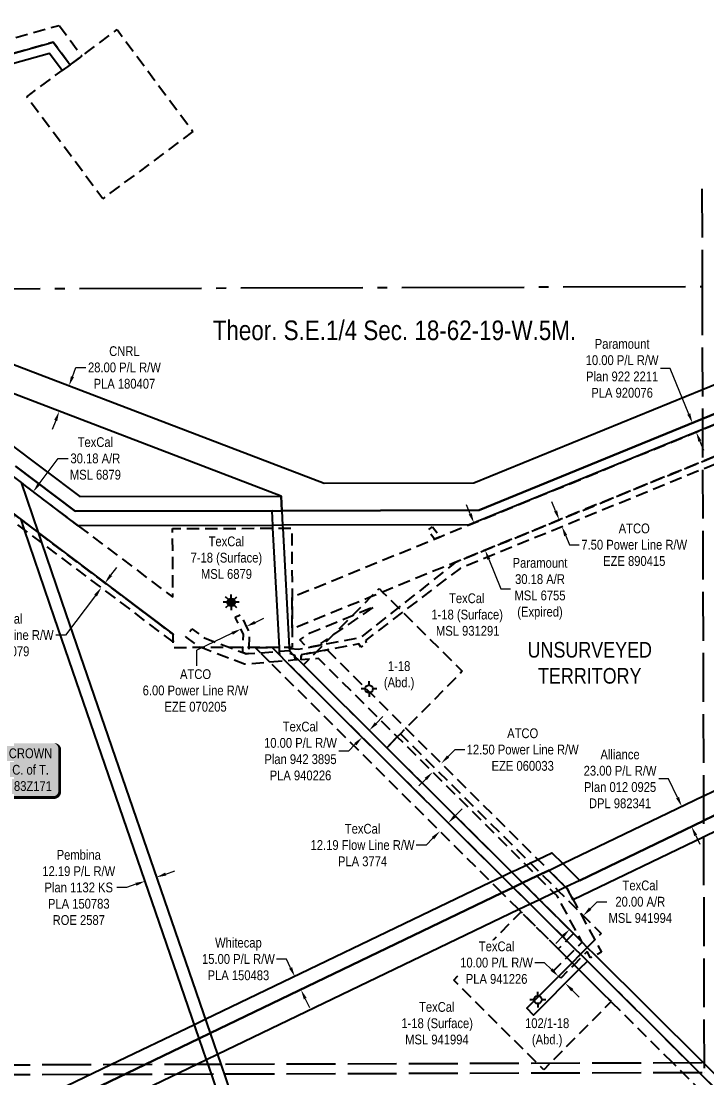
# Model space of a CAD drawing. Extents: x 507881 to 521259, y 6022177 to 6031356.
# Drawn here: x 510574 to 511276, y 6023140 to 6024221 of the extents above; entities that cross this region are included whole.
import ezdxf
from ezdxf.enums import TextEntityAlignment as Align

# ---------------------------------------------------------------- set-up
doc = ezdxf.new("R2010")
doc.units = 0
doc.header["$LTSCALE"] = 5
doc.header["$PDMODE"] = 3
doc.header["$PDSIZE"] = 30
for name, pattern in [('foc-ACCESSROAD', [3.75, 2.5, -1.25]), ('foc-FLOWLINE', [3.75, 2.5, -1.25]), ('foc-QUARTERLINE', [33, 25, -3, 2, -3]), ('foc-UNSURVEYED', [12.5, 10, -2.5])]:
    doc.linetypes.add(name, pattern=pattern)
doc.layers.get('Defpoints').update_dxf_attribs({"color": 9})
for name, color, linetype in [('AS-OWNER', 7, 'Continuous'), ('AS-POWER', 104, 'foc-POWER'), ('C-RW', 13, 'Continuous'), ('C-SYMBOL', 7, 'Continuous'), ('F-AR', 190, 'foc-ACCESSROAD'), ('F-EZE', 190, 'foc-FLOWLINE'), ('F-FLOWLINE', 190, 'foc-FLOWLINE'), ('F-RW', 190, 'Continuous'), ('F-WS', 190, 'foc-ACCESSROAD'), ('F-WS-S', 190, 'Continuous'), ('L-QSEC', 8, 'foc-QUARTERLINE'), ('L-UNS-T', 3, 'Continuous'), ('L-USEC', 7, 'foc-UNSURVEYED')]:
    doc.layers.add(name, color=color, linetype=linetype)
for name, color, linetype, lineweight in [('C-RW-T', 13, 'Continuous', 9), ('F-AR-T', 190, 'Continuous', 9), ('F-EZE-T', 190, 'Continuous', 9), ('F-FLOWLINE-T', 190, 'Continuous', 9), ('F-RW-T', 190, 'Continuous', 9), ('F-WS-T', 190, 'Continuous', 9)]:
    doc.layers.add(name, color=color, linetype=linetype, lineweight=lineweight)
doc.styles.add('175L', font='ARIALN.TTF', dxfattribs={"height": 20})
doc.styles.add('80', font='ARIALN.TTF', dxfattribs={"height": 10})
doc.styles.add('80CG', font='ARIALN.TTF', dxfattribs={"height": 10})
doc.styles.add('80L', font='ARIALN.TTF', dxfattribs={"height": 10})
doc.styles.add('foc-LtypeFont', font='ARIALN.TTF', dxfattribs={"height": 7.35})
doc.linetypes.add('foc-POWER', pattern='A,6,-1,["P",foc-LtypeFont,S=0.2,R=0,X=-0.625,Y=-0.75],-1.24,4', length=12.24)
doc.linetypes.add('foc-POWER-NOLINE', pattern='A,0,-4,["P",foc-LtypeFont,S=0.2,R=0,X=-0.625,Y=-0.75],-8.24', length=12.24)
doc.dimstyles.new('Compass 5 000', dxfattribs={"dimscale": 5, "dimtxt": 9, "dimasz": 2, "dimexe": 0.2, "dimexo": 0.0625, "dimgap": 0.5, "dimtad": 0, "dimtih": 1, "dimtoh": 1, "dimzin": 0, "dimdsep": 46, "dimtxsty": '80CG', "dimcen": 0.1, "dimse1": 1, "dimse2": 1, "dimclrd": 256, "dimclrt": 256, "dimaunit": 1, "dimadec": 4, "dimazin": 0, "dimtfac": 0.06, "dimtofl": 0, "dimtmove": 0, "dimatfit": 1, "dimfxl": 0.2, "dimtolj": 1, "dimtzin": 0, "dimlwd": -1, "dimarcsym": 0})

# ---------------------------------------------------------------- blocks, each defined once
blk = doc.blocks.new('*D572')
at = {"layer": 'C-RW-T', "transparency": 16777216}
for p, q in [((510845.6, 6023261.5), (510835.6, 6023261.5)), ((510849.9, 6023252.5), (510845.6, 6023261.5)), ((510864.9, 6023220.9), (510869.2, 6023211.9))]:
    blk.add_line(p, q, dxfattribs=at)
for points in [[(510851.4, 6023253.2), (510848.4, 6023251.8), (510854.2, 6023243.5)], [(510866.4, 6023221.6), (510863.4, 6023220.2), (510860.6, 6023230)]]:
    blk.add_solid(points, dxfattribs=at)
at = {"layer": 'Defpoints', "color": 0, "transparency": 16777216}
for p in [(510854.2, 6023243.5), (510742.1, 6023190), (510748.6, 6023176.5)]:
    blk.add_point(p, dxfattribs=at)
at = {"layer": 'C-RW-T', "transparency": 16777216, "insert": (510796.5, 6023261.5), "char_height": 10, "attachment_point": 5, "style": '80CG'}
blk.add_mtext('\\A1;Whitecap\\P15.00 P/L R/W\\PPLA 150483', dxfattribs=at)
blk = doc.blocks.new('*D607')
at = {"layer": 'Defpoints', "color": 0, "transparency": 16777216}
for p in [(511239.9, 6023172.6), (511231.2, 6023164), (511284.9, 6023110.2)]:
    blk.add_point(p, dxfattribs=at)
at = {"layer": 'F-RW-T', "transparency": 16777216}
for p, q in [((511300.6, 6023125.9), (511307.7, 6023133)), ((511277.8, 6023103.2), (511267.8, 6023093.2)), ((511267.8, 6023093.2), (511257.8, 6023093.2))]:
    blk.add_line(p, q, dxfattribs=at)
for points in [[(511299.5, 6023127.1), (511301.8, 6023124.7), (511293.6, 6023118.9)], [(511276.7, 6023104.3), (511279, 6023102), (511284.9, 6023110.2)]]:
    blk.add_solid(points, dxfattribs=at)
at = {"layer": 'F-RW-T', "transparency": 16777216, "insert": (511218.7, 6023093.2), "char_height": 10, "attachment_point": 5, "style": '80CG'}
blk.add_mtext('\\A1;TexCal\\P12.19 P/L R/W\\PPLA 3774', dxfattribs=at)
blk = doc.blocks.new('*D1419')
at = {"layer": 'Defpoints', "color": 0, "transparency": 16777216}
for p in [(510623.2, 6023848.1), (510623.3, 6023848.1), (510613.3, 6023821.9)]:
    blk.add_point(p, dxfattribs=at)
at = {"layer": 'F-RW-T', "transparency": 16777216}
for p, q in [((510626.8, 6023857.4), (510630.3, 6023866.8)), ((510630.3, 6023866.8), (510640.3, 6023866.8)), ((510609.6, 6023812.6), (510606.1, 6023803.3))]:
    blk.add_line(p, q, dxfattribs=at)
for points in [[(510625.2, 6023858), (510628.3, 6023856.8), (510623.2, 6023848.1)], [(510608.1, 6023813.2), (510611.2, 6023812), (510613.2, 6023822)]]:
    blk.add_solid(points, dxfattribs=at)
at = {"layer": 'F-RW-T', "transparency": 16777216, "insert": (510679.9, 6023866.8), "char_height": 10, "attachment_point": 5, "style": '80CG'}
blk.add_mtext('\\A1;CNRL\\P28.00 P/L R/W\\PPLA 180407', dxfattribs=at)
blk = doc.blocks.new('*D1420')
at = {"layer": 'Defpoints', "color": 0, "transparency": 16777216}
for p in [(511158.5, 6023724.6), (511161.3, 6023717.7), (511127.5, 6023703.9)]:
    blk.add_point(p, dxfattribs=at)
at = {"layer": 'F-EZE-T', "transparency": 16777216}
for p, q in [((511120.9, 6023720.1), (511117.1, 6023729.4)), ((511131.3, 6023694.6), (511135.1, 6023685.4)), ((511135.1, 6023685.4), (511145.1, 6023685.4))]:
    blk.add_line(p, q, dxfattribs=at)
for points in [[(511122.5, 6023720.7), (511119.4, 6023719.5), (511124.7, 6023710.8)], [(511132.9, 6023695.3), (511129.8, 6023694), (511127.5, 6023703.9)]]:
    blk.add_solid(points, dxfattribs=at)
at = {"layer": 'F-EZE-T', "transparency": 16777216, "insert": (511201.4, 6023685.4), "char_height": 10, "attachment_point": 5, "style": '80CG'}
blk.add_mtext('\\A1;ATCO\\P7.50 Power Line R/W\\PEZE 890415', dxfattribs=at)
blk = doc.blocks.new('*D1421')
at = {"layer": 'Defpoints', "color": 0, "transparency": 16777216}
for p in [(511261, 6023809.9), (511229, 6023796.9), (511232.8, 6023787.6)]:
    blk.add_point(p, dxfattribs=at)
at = {"layer": 'F-RW-T', "transparency": 16777216}
for p, q in [((511238.1, 6023865.9), (511228.1, 6023865.9)), ((511257.2, 6023819.2), (511238.1, 6023865.9)), ((511268.5, 6023791.4), (511272.3, 6023782.2))]:
    blk.add_line(p, q, dxfattribs=at)
for points in [[(511258.7, 6023819.8), (511255.7, 6023818.5), (511261, 6023809.9)], [(511270.1, 6023792), (511267, 6023790.8), (511264.8, 6023800.7)]]:
    blk.add_solid(points, dxfattribs=at)
at = {"layer": 'F-RW-T', "transparency": 16777216, "insert": (511189, 6023865.9), "char_height": 10, "attachment_point": 5, "style": '80CG'}
blk.add_mtext('\\A1;Paramount\\P10.00 P/L R/W\\PPlan 922 2211\\PPLA 920076', dxfattribs=at)
blk = doc.blocks.new('*D1422')
at = {"layer": 'Defpoints', "color": 0, "transparency": 16777216}
for p in [(511065.4, 6023719.2), (511076.8, 6023691.3), (511048.9, 6023679.8)]:
    blk.add_point(p, dxfattribs=at)
at = {"layer": 'F-AR-T', "transparency": 16777216}
for p, q in [((511033.7, 6023717), (511029.9, 6023726.3)), ((511052.6, 6023670.6), (511065, 6023640.4)), ((511065, 6023640.4), (511075, 6023640.4))]:
    blk.add_line(p, q, dxfattribs=at)
for points in [[(511035.2, 6023717.7), (511032.1, 6023716.4), (511037.4, 6023707.8)], [(511054.2, 6023671.2), (511051.1, 6023670), (511048.9, 6023679.8)]]:
    blk.add_solid(points, dxfattribs=at)
at = {"layer": 'F-AR-T', "transparency": 16777216, "insert": (511105, 6023640.4), "char_height": 10, "attachment_point": 5, "style": '80CG'}
blk.add_mtext('\\A1;Paramount\\P30.18 A/R\\PMSL 6755\\P(Expired)', dxfattribs=at)
blk = doc.blocks.new('*D1423')
at = {"layer": 'Defpoints', "color": 0, "transparency": 16777216}
for p in [(511008.8, 6023445.6), (510994.7, 6023431.4), (511149.3, 6023305.9)]:
    blk.add_point(p, dxfattribs=at)
at = {"layer": 'F-AR-T', "transparency": 16777216}
for p, q in [((511156.3, 6023313), (511163.4, 6023320.1)), ((511163.4, 6023320.1), (511173.4, 6023320.1)), ((511128.1, 6023284.6), (511121.1, 6023277.5))]:
    blk.add_line(p, q, dxfattribs=at)
for points in [[(511155.1, 6023314.2), (511157.5, 6023311.8), (511149.3, 6023305.9)], [(511126.9, 6023285.8), (511129.3, 6023283.4), (511135.2, 6023291.7)]]:
    blk.add_solid(points, dxfattribs=at)
at = {"layer": 'F-AR-T', "transparency": 16777216, "insert": (511207.6, 6023320.1), "char_height": 10, "attachment_point": 5, "style": '80CG'}
blk.add_mtext('\\A1;TexCal\\P20.00 A/R\\PMSL 941994', dxfattribs=at)
blk = doc.blocks.new('*D1424')
at = {"layer": 'Defpoints', "color": 0, "transparency": 16777216}
for p in [(510926.5, 6023499.3), (510919.4, 6023492.2), (510923.2, 6023488.4)]:
    blk.add_point(p, dxfattribs=at)
at = {"layer": 'F-RW-T', "transparency": 16777216}
for p, q in [((510937.3, 6023502.6), (510944.4, 6023509.7)), ((510909.1, 6023474.3), (510899.1, 6023474.3)), ((510916.1, 6023481.4), (510909.1, 6023474.3))]:
    blk.add_line(p, q, dxfattribs=at)
for points in [[(510936.1, 6023503.8), (510938.5, 6023501.5), (510930.3, 6023495.5)], [(510915, 6023482.5), (510917.3, 6023480.2), (510923.2, 6023488.4)]]:
    blk.add_solid(points, dxfattribs=at)
at = {"layer": 'F-RW-T', "transparency": 16777216, "insert": (510860, 6023474.3), "char_height": 10, "attachment_point": 5, "style": '80CG'}
blk.add_mtext('\\A1;TexCal\\P10.00 P/L R/W\\PPlan 942 3895\\PPLA 940226', dxfattribs=at)
blk = doc.blocks.new('*D1425')
at = {"layer": 'Defpoints', "color": 0, "transparency": 16777216}
for p in [(511013.5, 6023398.6), (511002.6, 6023392.3), (511004.9, 6023389.9)]:
    blk.add_point(p, dxfattribs=at)
at = {"layer": 'F-FLOWLINE-T', "transparency": 16777216}
for p, q in [((511018.2, 6023408), (511025.3, 6023415.1)), ((510988.5, 6023378.1), (510978.5, 6023378.1)), ((510995.5, 6023385.2), (510988.5, 6023378.1))]:
    blk.add_line(p, q, dxfattribs=at)
for points in [[(511017, 6023409.2), (511019.4, 6023406.8), (511011.2, 6023400.9)], [(510994.3, 6023386.4), (510996.7, 6023384), (511002.6, 6023392.3)]]:
    blk.add_solid(points, dxfattribs=at)
at = {"layer": 'F-FLOWLINE-T', "transparency": 16777216, "insert": (510923.5, 6023378.1), "char_height": 10, "attachment_point": 5, "style": '80CG'}
blk.add_mtext('\\A1;TexCal\\P12.19 Flow Line R/W\\PPLA 3774', dxfattribs=at)
blk = doc.blocks.new('*D1426')
at = {"layer": 'Defpoints', "color": 0, "transparency": 16777216}
for p in [(510701.2, 6023341.2), (510702, 6023338.6), (510713.6, 6023342.6)]:
    blk.add_point(p, dxfattribs=at)
at = {"layer": 'F-RW-T', "transparency": 16777216}
for p, q in [((510722.1, 6023348.4), (510731.6, 6023351.7)), ((510682.2, 6023334.7), (510672.2, 6023334.7)), ((510691.7, 6023338), (510682.2, 6023334.7))]:
    blk.add_line(p, q, dxfattribs=at)
for points in [[(510721.6, 6023350), (510722.7, 6023346.9), (510712.7, 6023345.2)], [(510691.2, 6023339.5), (510692.2, 6023336.4), (510701.2, 6023341.2)]]:
    blk.add_solid(points, dxfattribs=at)
at = {"layer": 'F-RW-T', "transparency": 16777216, "insert": (510633.2, 6023334.7), "char_height": 10, "attachment_point": 5, "style": '80CG'}
blk.add_mtext('\\A1;Pembina\\P12.19 P/L R/W\\PPlan 1132 KS\\PPLA 150783\\PROE 2587', dxfattribs=at)
blk = doc.blocks.new('*D1427')
at = {"layer": 'Defpoints', "color": 0, "transparency": 16777216}
for p in [(511123.9, 6023243.7), (511113.1, 6023232.9), (511120.2, 6023225.9)]:
    blk.add_point(p, dxfattribs=at)
at = {"layer": 'F-RW-T', "transparency": 16777216}
for p, q in [((511109.7, 6023257.8), (511099.7, 6023257.8)), ((511116.8, 6023250.8), (511109.7, 6023257.8)), ((511138, 6023229.6), (511145.1, 6023222.6))]:
    blk.add_line(p, q, dxfattribs=at)
for points in [[(511117.9, 6023252), (511115.6, 6023249.6), (511123.9, 6023243.7)], [(511139.2, 6023230.8), (511136.9, 6023228.4), (511130.9, 6023236.7)]]:
    blk.add_solid(points, dxfattribs=at)
at = {"layer": 'F-RW-T', "transparency": 16777216, "insert": (511060.6, 6023257.8), "char_height": 10, "attachment_point": 5, "style": '80CG', "bg_fill": 3, "box_fill_scale": 1.1, "bg_fill_color": 256, "bg_fill_true_color": 13158600, "bg_fill_transparency": 0}
blk.add_mtext('\\A1;TexCal\\P10.00 P/L R/W\\PPLA 941226', dxfattribs=at)
blk = doc.blocks.new('*D1428')
at = {"layer": 'Defpoints', "color": 0, "transparency": 16777216}
for p in [(511248.1, 6023416.8), (511250, 6023417.7), (511258.1, 6023396.1)]:
    blk.add_point(p, dxfattribs=at)
at = {"layer": 'F-RW-T', "transparency": 16777216}
for p, q in [((511236.5, 6023445.8), (511226.5, 6023445.8)), ((511245.7, 6023426.7), (511236.5, 6023445.8)), ((511264.3, 6023388), (511268.6, 6023379))]:
    blk.add_line(p, q, dxfattribs=at)
for points in [[(511247.2, 6023427.4), (511244.2, 6023426), (511250, 6023417.7)], [(511265.8, 6023388.7), (511262.8, 6023387.3), (511260, 6023397)]]:
    blk.add_solid(points, dxfattribs=at)
at = {"layer": 'F-RW-T', "transparency": 16777216, "insert": (511186.9, 6023445.8), "char_height": 10, "attachment_point": 5, "style": '80CG'}
blk.add_mtext('\\A1;Alliance\\P23.00 P/L R/W\\PPlan 012 0925\\PDPL 982341', dxfattribs=at)
blk = doc.blocks.new('*D1429')
at = {"layer": 'Defpoints', "color": 0, "transparency": 16777216}
for p in [(510575.3, 6023702.6), (510579, 6023707.5), (510656.3, 6023641.5)]:
    blk.add_point(p, dxfattribs=at)
at = {"layer": 'F-FLOWLINE-T', "transparency": 16777216}
for p, q in [((510666, 6023654.3), (510672.1, 6023662.3)), ((510650.3, 6023633.5), (510619.7, 6023593)), ((510619.7, 6023593), (510609.7, 6023593))]:
    blk.add_line(p, q, dxfattribs=at)
for points in [[(510664.7, 6023655.3), (510667.4, 6023653.3), (510660, 6023646.3)], [(510649, 6023634.5), (510651.7, 6023632.5), (510656.3, 6023641.5)]]:
    blk.add_solid(points, dxfattribs=at)
at = {"layer": 'F-FLOWLINE-T', "transparency": 16777216, "insert": (510557.5, 6023593), "char_height": 10, "attachment_point": 5, "style": '80CG'}
blk.add_mtext('\\A1;TexCal\\P6.10 Flow Line R/W\\PPLA 4079', dxfattribs=at)
blk = doc.blocks.new('*D1430')
at = {"layer": 'Defpoints', "color": 0, "transparency": 16777216}
for p in [(510582.4, 6023742.7), (510586.5, 6023739.6), (510564.2, 6023718.7)]:
    blk.add_point(p, dxfattribs=at)
at = {"layer": 'F-AR-T', "transparency": 16777216}
for p, q in [((510592.6, 6023747.6), (510612.3, 6023773.7)), ((510612.3, 6023773.7), (510622.3, 6023773.7)), ((510562.3, 6023707.5), (510556.3, 6023699.5))]:
    blk.add_line(p, q, dxfattribs=at)
for points in [[(510591.2, 6023748.6), (510593.9, 6023746.6), (510586.5, 6023739.6)], [(510561, 6023708.5), (510563.7, 6023706.5), (510568.4, 6023715.5)]]:
    blk.add_solid(points, dxfattribs=at)
at = {"layer": 'F-AR-T', "transparency": 16777216, "insert": (510650.2, 6023773.7), "char_height": 10, "attachment_point": 5, "style": '80CG'}
blk.add_mtext('\\A1;TexCal\\P30.18 A/R\\PMSL 6879', dxfattribs=at)
blk = doc.blocks.new('GAS')
h = blk.add_hatch(color=255)
h.dxf.hatch_style = 1
edge = h.paths.add_edge_path()
edge.add_arc((0, 0), 0.9, 0, 360)
for p, q in [((-0.81, 0), (-1.62, 0)), ((-0.57, 0.57), (-1.14, 1.14)), ((0, 0.81), (0, 1.62)), ((0.57, 0.57), (1.14, 1.14)), ((1.62, 0), (0.81, 0)), ((-0.57, -0.57), (-1.14, -1.14)), ((0, -0.81), (0, -1.62)), ((1.14, -1.14), (0.57, -0.57))]:
    blk.add_line(p, q)
blk.add_circle((0, 0), 0.8)
blk = doc.blocks.new('Gabd')
for p, q in [((-0.81, 0), (-1.62, 0)), ((0, 0.81), (0, 1.62)), ((1.62, 0), (0.81, 0)), ((0, -0.81), (0, -1.62))]:
    blk.add_line(p, q)
blk.add_circle((0, 0), 0.8)
blk = doc.blocks.new('*D1431')
at = {"layer": 'Defpoints', "color": 0, "transparency": 16777216}
for p in [(511004, 6023461.7), (511005.6, 6023460.1), (510996.7, 6023451.3)]:
    blk.add_point(p, dxfattribs=at)
at = {"layer": 'F-EZE-T', "transparency": 16777216}
for p, q in [((511011.1, 6023468.8), (511018.1, 6023475.8)), ((511018.1, 6023475.8), (511028.1, 6023475.8)), ((510988.1, 6023445.7), (510981.1, 6023438.6))]:
    blk.add_line(p, q, dxfattribs=at)
for points in [[(511009.9, 6023469.9), (511012.2, 6023467.6), (511004, 6023461.7)], [(510987, 6023446.9), (510989.3, 6023444.5), (510995.2, 6023452.8)]]:
    blk.add_solid(points, dxfattribs=at)
at = {"layer": 'F-EZE-T', "transparency": 16777216, "insert": (511087.3, 6023475.8), "char_height": 10, "attachment_point": 5, "style": '80CG'}
blk.add_mtext('\\A1;ATCO\\P12.50 Power Line R/W\\PEZE 060033', dxfattribs=at)
blk = doc.blocks.new('*U1400')
h = blk.add_hatch(color=255)
edge = h.paths.add_edge_path()
edge.add_line((-24, -28.5), (24, -28.5))
edge.add_arc((24, -22.5), 6, 270, 360)
edge.add_line((30, -22.5), (30, 21))
edge.add_arc((24, 21), 6, 0, 90)
edge.add_line((24, 27), (-24, 27))
edge.add_arc((-24, 21), 6, 90, 180)
edge.add_line((-30, 21), (-30, -22.5))
edge.add_arc((-24, -22.5), 6, 180, 270)
at = {"color": 14, "flags": 128}
blk.add_lwpolyline([(-24, -28.5, 3, 3, 0), (24, -28.5, 3, 3, 0.414214), (30, -22.5, 3, 3, 0), (30, 21, 3, 0, 0.414214), (24, 27, 0, 0, 0), (-24, 27, 0, 0, 0.414214), (-30, 21, 0, 0, 0), (-30, -22.5, 0, 3, 0.414214)], format="xyseb", close=True, dxfattribs=at)
at = {"color": 14, "style": '80'}
blk.add_attdef('ENTER_TEXT_001', (-26.8, -4.9), '', height=10, dxfattribs=at)

msp = doc.modelspace()

# ---------------------------------------------------------------- linework, layer by layer
at = {"layer": 'AS-POWER', "linetype": 'foc-POWER-NOLINE', "flags": 128}
msp.add_lwpolyline([(508327.399, 6024141.431), (508384.161, 6024141.764), (508648.994, 6024142.494), (508844.709, 6024143.002), (509028.145, 6024144.835), (509256.304, 6024147.109), (509907.517, 6024219.816), (509919.997, 6024221.206), (509961.766, 6024210.917), (509991.73, 6024188.567), (510002.716, 6024180.37), (510052.236, 6024143.43), (510056.216, 6024140.407), (510068.153, 6024131.338), (510080.283, 6024122.125), (510084.071, 6024119.247), (510125.674, 6024087.695), (510191.804, 6024037.541), (510203.435, 6024028.762), (510210.2, 6024023.654), (510210.613, 6024023.343), (510211.411, 6024022.74), (510214.932, 6024020.083), (510215.502, 6024019.651), (510296.096, 6023958.814), (510298.091, 6023957.307), (510312.188, 6023946.666), (510314.054, 6023945.258), (510415.8, 6023868.457), (510450.414, 6023822.362), (510455.051, 6023816.189), (510457.074, 6023813.494), (510459.126, 6023810.762), (510464.115, 6023804.118), (510465.786, 6023801.893), (510469.381, 6023797.106), (510481.306, 6023781.226), (510486.885, 6023777.014), (510574.205, 6023711.101), (510591.554, 6023698.005), (510729.603, 6023593.801)], dxfattribs=at)
at = {"layer": 'C-RW'}
for points in [[(510603.038, 6023123.294), (510666.156, 6023153.649), (510751.552, 6023194.673), (510762.588, 6023199.999), (511054.603, 6023340.483), (511066.256, 6023346.088), (511071.138, 6023348.436), (511075.917, 6023350.642), (511080.865, 6023352.926), (511090.789, 6023357.704), (511095.098, 6023359.778), (511102.733, 6023363.453), (511117.069, 6023370.355), (511128.35, 6023359.133), (511145.594, 6023341.981), (511272.247, 6023402.938), (511272.737, 6023403.18), (511302.37, 6023417.437)], [(511302.411, 6023400.831), (511272.288, 6023386.328), (511138.916, 6023322.114), (511132.654, 6023333.687), (511131.254, 6023335.08), (511114.014, 6023352.232), (511106.397, 6023348.565), (511102.07, 6023346.482), (511087.263, 6023339.355), (511077.535, 6023334.864), (511065.883, 6023329.257), (510767.505, 6023185.694), (510756.468, 6023180.37), (510701.206, 6023153.759), (510638.121, 6023123.404)]]:
    msp.add_lwpolyline(points, dxfattribs=at)
at = {"layer": 'F-AR', "flags": 128}
msp.add_lwpolyline([(510613.065, 6024216.833), (510636.289, 6024185.618), (510633.797, 6024183.765), (510624.251, 6024176.662), (510607.176, 6024199.614), (510468.549, 6024160.935), (510436.504, 6024151.994), (510424.746, 6024148.714), (510259.276, 6024102.498), (510252.192, 6024093.087), (510231.479, 6024065.74), (510227.901, 6024061.012), (510221.68, 6024052.811), (510209.893, 6024061.798), (510217.636, 6024072.351), (510250.247, 6024115.553), (510419.885, 6024162.933), (510420.71, 6024163.164), (510431.646, 6024166.215), (510432.471, 6024166.446), (510468.514, 6024176.502), (510613.065, 6024216.833)], close=True, dxfattribs=at)
at = {"layer": 'F-EZE', "flags": 128}
msp.add_lwpolyline([(511371.207, 6023803.45), (511301.49, 6023774.963), (511271.361, 6023762.653), (511023.256, 6023661.284), (510964.583, 6023616.595), (510926.466, 6023587.564), (510927.836, 6023583.273), (510921.617, 6023580.739), (510919.846, 6023583.906), (510887.277, 6023577.794), (510876.267, 6023575.728), (510860.74, 6023572.814), (510860.604, 6023567.829), (510857.827, 6023567.723), (510854.395, 6023567.568), (510854.39, 6023571.021), (510854.388, 6023572.064), (510852.666, 6023572.737), (510848.995, 6023574.171), (510848.99, 6023576.394), (510848.96, 6023577.282), (510848.983, 6023579.504), (510857.79, 6023578.476), (510867.078, 6023580.244), (510881.965, 6023583.078), (510883.899, 6023583.446), (510922.185, 6023590.732), (510960.254, 6023620.901), (511019.504, 6023667.855), (511271.341, 6023770.753), (511301.47, 6023783.064), (511371.187, 6023811.549)], dxfattribs=at)
for points in [[(511002.879, 6023693.666), (510997.094, 6023691.303), (510990.179, 6023700.028), (510994.882, 6023703.756), (511002.879, 6023693.666)], [(510881.965, 6023583.077), (510867.078, 6023580.244), (510859.268, 6023588.012), (510869.867, 6023595.276), (510913.147, 6023613.014), (510935.879, 6023622.331), (510893.915, 6023593.57), (510880.595, 6023584.442), (510881.965, 6023583.077)], [(510806.918, 6023574.012), (510804.335, 6023573.81), (510800.96, 6023575.105), (510801.182, 6023580.252), (510801.755, 6023593.559), (510793.285, 6023611.25), (510798.694, 6023613.84), (510805.058, 6023600.546), (510807.814, 6023594.791), (510807.188, 6023580.267), (510806.918, 6023574.012)], [(510800.96, 6023575.105), (510804.335, 6023573.81), (510806.918, 6023574.012), (510818.981, 6023574.954), (510835.009, 6023576.204), (510838.698, 6023576.491), (510848.921, 6023577.282), (510848.99, 6023576.394), (510848.995, 6023574.171), (510852.666, 6023572.737), (510854.388, 6023572.064), (510854.391, 6023571.021), (510854.397, 6023567.515), (510844.824, 6023566.437), (510828.796, 6023565.187), (510802.789, 6023563.157), (510758.457, 6023580.149), (510756.625, 6023580.85), (510742.599, 6023591.072), (510748.783, 6023599.557), (510761.683, 6023590.155), (510787.61, 6023580.219), (510800.96, 6023575.105)], [(510887.277, 6023577.794), (510967.849, 6023497.639), (511114.014, 6023352.232), (511131.254, 6023335.081), (511132.654, 6023333.687), (511145.871, 6023309.26), (511161.081, 6023281.149), (511167.816, 6023268.701), (511161.582, 6023265.329), (511156.821, 6023262.753), (511153.319, 6023269.227), (511148.433, 6023264.314), (511139.835, 6023255.667), (511126.278, 6023242.034), (511124.215, 6023244.084), (511118.832, 6023249.437), (511132.4, 6023263.081), (511140.99, 6023271.72), (511148.065, 6023278.834), (511122.536, 6023326.122), (511119.31, 6023329.331), (511102.07, 6023346.482), (510959.054, 6023488.748), (510878.329, 6023569.051), (510868.937, 6023568.318), (510860.604, 6023567.806), (510860.739, 6023572.814), (510876.267, 6023575.728), (510887.277, 6023577.794)]]:
    msp.add_lwpolyline(points, close=True, dxfattribs=at)
at = {"layer": 'F-EZE-T'}
for p, q in [((510813.523, 6023606.009), (510822.538, 6023610.325)), ((510790.086, 6023594.788), (510753.824, 6023577.426)), ((510753.824, 6023561.534), (510753.824, 6023577.426))]:
    msp.add_line(p, q, dxfattribs=at)
for points in [[(510812.804, 6023607.512), (510814.242, 6023604.507), (510804.508, 6023601.693)], [(510789.366, 6023596.29), (510790.805, 6023593.285), (510799.1, 6023599.104)]]:
    msp.add_solid(points, dxfattribs=at)
at = {"layer": 'F-FLOWLINE', "flags": 128}
msp.add_lwpolyline([(510469.381, 6023797.106), (510481.306, 6023781.226), (510486.885, 6023777.014), (510574.205, 6023711.101), (510591.554, 6023698.005), (510729.603, 6023593.801), (510729.631, 6023586.14), (510595.07, 6023687.712), (510577.72, 6023700.809), (510490.109, 6023766.94), (510484.036, 6023771.525), (510476.945, 6023776.877), (510469.404, 6023786.919), (510462.67, 6023795.888), (510446.147, 6023764.048), (510445.81, 6023763.399), (510435.004, 6023742.574), (510434.671, 6023741.932), (510362.636, 6023603.113), (510351.637, 6023582.007), (510336.794, 6023553.525), (510285.744, 6023455.567), (510282.579, 6023449.082), (510273.7, 6023430.895), (510269.042, 6023421.354), (510178.493, 6023247.6), (510176.209, 6023243.219), (510166.98, 6023225.505), (510162.183, 6023216.3), (510148.087, 6023189.252), (510128.646, 6023151.945), (510112.904, 6023121.736), (510044.987, 6022991.418), (510034.636, 6022971.555), (510031.579, 6022965.685), (510026.164, 6022955.298), (510015.994, 6022935.785), (509987.534, 6022881.179), (509980.648, 6022881.156), (509988.132, 6022895.518), (510010.588, 6022938.603), (510019.366, 6022955.446), (510023.929, 6022964.2), (510024.78, 6022965.833), (510027.811, 6022971.649), (510029.274, 6022974.544), (510038.162, 6022991.511), (510039.581, 6022994.235), (510106.017, 6023121.714), (510121.761, 6023151.923), (510142.598, 6023191.911), (510156.693, 6023218.958), (510160.162, 6023225.614), (510161.573, 6023228.322), (510165.927, 6023236.679), (510166.261, 6023237.32), (510173.085, 6023250.418), (510263.597, 6023424.102), (510265.898, 6023428.815), (510270.561, 6023438.373), (510279.435, 6023456.544), (510280.3, 6023458.314), (510331.386, 6023556.342), (510336.726, 6023566.587), (510346.23, 6023584.825), (510351.569, 6023595.07), (510357.227, 6023605.926), (510427.842, 6023742.011), (510428.175, 6023742.653), (510439.004, 6023763.522), (510439.341, 6023764.171), (510458.274, 6023800.649), (510458.607, 6023801.298), (510456.011, 6023804.757), (510452.198, 6023809.833), (510449.773, 6023813.059), (510445.538, 6023818.701), (510411.441, 6023864.108), (510365.09, 6023899.136), (510363.062, 6023900.669), (510310.423, 6023940.452), (510308.42, 6023941.966), (510302.238, 6023946.634), (510294.466, 6023952.512), (510292.473, 6023954.018), (510270.152, 6023970.884), (510268.175, 6023972.378), (510212.832, 6024014.2), (510212.239, 6024014.645), (510207.831, 6024017.977), (510207.473, 6024018.258), (510199.84, 6024024.025), (510122.043, 6024082.905), (510125.674, 6024087.695), (510191.804, 6024037.541), (510203.435, 6024028.762), (510210.2, 6024023.654), (510210.613, 6024023.343), (510211.411, 6024022.74), (510214.932, 6024020.083), (510215.502, 6024019.651), (510296.096, 6023958.814), (510298.091, 6023957.307), (510312.188, 6023946.666), (510314.054, 6023945.258), (510415.8, 6023868.457), (510450.414, 6023822.362), (510455.051, 6023816.189), (510457.074, 6023813.494), (510459.126, 6023810.762), (510464.115, 6023804.118), (510465.786, 6023801.893), (510469.381, 6023797.106)], close=True, dxfattribs=at)
at = {"layer": 'F-FLOWLINE'}
msp.add_lwpolyline([(511270.72, 6023125.418), (511240.509, 6023155.479), (511177.749, 6023217.928), (511144.861, 6023250.663), (511139.835, 6023255.667), (511137.773, 6023257.718), (511132.4, 6023263.081), (511123.64, 6023271.864), (511085.669, 6023309.74), (511083.253, 6023312.119), (511068.935, 6023326.221), (511065.883, 6023329.258), (510828.796, 6023565.187), (510818.981, 6023574.954), (510813.625, 6023580.283), (510830.868, 6023580.325), (510835.009, 6023576.204), (510838.926, 6023572.307), (510844.824, 6023566.437), (511077.535, 6023334.864), (511094.805, 6023317.678), (511132.202, 6023280.465), (511140.99, 6023271.72), (511146.375, 6023266.362), (511148.433, 6023264.314), (511153.464, 6023259.307), (511257.746, 6023155.536), (511272.893, 6023140.462), (511287.958, 6023125.473)], dxfattribs=at)
at = {"layer": 'F-RW'}
for points in [[(510468.549, 6024160.935), (510607.176, 6024199.614), (510607.176, 6024199.614), (510624.251, 6024176.662), (510616.232, 6024170.696), (510603.251, 6024188.144), (510468.573, 6024150.567)], [(510527.972, 6023884.464), (510884.163, 6023748.382), (511037.296, 6023748.759), (511271.16, 6023844.307), (511301.289, 6023856.617)], [(511301.363, 6023826.421), (511271.235, 6023814.106), (511042.831, 6023720.787), (510840.889, 6023720.29), (510840.084, 6023735.276), (510539.796, 6023849.998)], [(510568.389, 6023765.835), (510629.415, 6023719.77), (510830.88, 6023720.265), (510840.889, 6023720.29), (511042.831, 6023720.787), (511271.235, 6023814.106), (511301.363, 6023826.421)], [(511301.39, 6023815.636), (511271.261, 6023803.325), (511032.504, 6023705.77), (510841.703, 6023705.301), (510831.694, 6023705.277), (510632.675, 6023704.788), (510574.15, 6023748.964)], [(510560.072, 6023790.897), (510634.422, 6023734.772), (510840.079, 6023735.277), (510840.889, 6023720.29), (510841.703, 6023705.301), (510841.866, 6023702.3), (510848.496, 6023580.368), (510848.921, 6023577.282), (510848.697, 6023576.685), (510848.99, 6023576.394), (510852.666, 6023572.737), (510854.391, 6023571.021), (510857.827, 6023567.697), (510863.07, 6023562.386), (510948.162, 6023477.735), (511087.263, 6023339.355), (511104.567, 6023322.236), (511139.277, 6023287.574), (511148.065, 6023278.834), (511153.423, 6023273.447), (511160.515, 6023266.391), (511161.582, 6023265.329), (511271.876, 6023155.581), (511272.858, 6023154.597), (511302.079, 6023125.518)], [(511287.958, 6023125.473), (511272.893, 6023140.462), (511257.746, 6023155.535), (511153.464, 6023259.307), (511148.433, 6023264.314), (511146.375, 6023266.362), (511140.99, 6023271.72), (511132.202, 6023280.465), (511094.805, 6023317.678), (511077.535, 6023334.864), (510844.824, 6023566.437), (510838.926, 6023572.307), (510838.698, 6023576.491), (510838.489, 6023580.343), (510831.858, 6023702.276), (510831.694, 6023705.277), (510830.88, 6023720.265), (510629.415, 6023719.77), (510568.389, 6023765.835)], [(510574.15, 6023748.964), (510591.554, 6023698.005), (510595.07, 6023687.712), (510620.015, 6023614.672), (510767.501, 6023185.705), (510775.031, 6023163.786), (510778.395, 6023154.001), (510788.752, 6023123.875)], [(510775.886, 6023123.834), (510765.528, 6023153.961), (510763.932, 6023158.437), (510756.468, 6023180.372), (510608.469, 6023610.775), (510577.72, 6023700.809), (510574.205, 6023711.101)], [(510638.121, 6023123.404), (510701.206, 6023153.759), (510756.468, 6023180.37), (510767.505, 6023185.694), (511065.883, 6023329.257), (511077.535, 6023334.864), (511087.263, 6023339.355), (511102.07, 6023346.482), (511106.397, 6023348.565), (511114.014, 6023352.232), (511128.35, 6023359.133), (511272.184, 6023428.377), (511272.68, 6023428.615), (511302.307, 6023442.872)], [(511302.37, 6023417.437), (511272.737, 6023403.18), (511272.247, 6023402.938), (511145.594, 6023341.981), (511131.254, 6023335.08), (511123.67, 6023331.43), (511119.31, 6023329.331), (511104.567, 6023322.236), (511094.805, 6023317.678), (511083.253, 6023312.118), (510775.031, 6023163.786), (510763.932, 6023158.437), (510754.579, 6023153.926), (510691.533, 6023123.569)]]:
    msp.add_lwpolyline(points, dxfattribs=at)
msp.add_lwpolyline([(511144.861, 6023250.663), (511098.473, 6023204.053), (511091.388, 6023211.103), (511124.215, 6023244.084), (511137.773, 6023257.718), (511146.375, 6023266.362), (511148.433, 6023264.314), (511153.464, 6023259.307), (511144.861, 6023250.663)], close=True, dxfattribs=at)
at = {"layer": 'F-RW', "flags": 128}
msp.add_lwpolyline([(510788.752, 6023123.875), (510775.886, 6023123.834), (510765.526, 6023153.961), (510778.393, 6023154.002), (510788.752, 6023123.875)], close=True, dxfattribs=at)
at = {"layer": 'F-WS', "flags": 128}
for points in [[(510750.017, 6024108.162), (510657.73, 6024039.502), (510580.115, 6024143.825), (510616.232, 6024170.696), (510624.251, 6024176.662), (510633.797, 6024183.765), (510636.289, 6024185.618), (510642.319, 6024190.105), (510672.4, 6024212.485), (510750.017, 6024108.162)], [(510632.675, 6023704.788), (510729.461, 6023631.73), (510729.193, 6023702.024), (510831.858, 6023702.276), (510841.866, 6023702.3), (510851.14, 6023702.323), (510851.407, 6023631.778), (510851.529, 6023599.224), (510851.598, 6023580.376), (510848.496, 6023580.368), (510838.489, 6023580.343), (510830.868, 6023580.325), (510813.625, 6023580.283), (510807.188, 6023580.267), (510801.589, 6023580.253), (510801.182, 6023580.252), (510795.076, 6023580.237), (510787.61, 6023580.219), (510758.457, 6023580.149), (510729.651, 6023580.078), (510729.631, 6023586.14), (510729.603, 6023593.801), (510591.554, 6023698.005), (510574.205, 6023711.101), (510486.885, 6023777.014), (510481.306, 6023781.226), (510469.381, 6023797.106), (510465.786, 6023801.893), (510464.115, 6023804.118), (510459.126, 6023810.762), (510457.074, 6023813.494), (510455.051, 6023816.189), (510450.414, 6023822.362), (510415.8, 6023868.457), (510314.054, 6023945.258), (510312.188, 6023946.666), (510298.091, 6023957.307), (510296.096, 6023958.814), (510215.502, 6024019.651), (510214.932, 6024020.083), (510211.411, 6024022.74), (510210.613, 6024023.343), (510210.2, 6024023.654), (510203.435, 6024028.762), (510191.804, 6024037.541), (510125.674, 6024087.695), (510084.071, 6024119.247), (510080.283, 6024122.125), (510068.153, 6024131.338), (510056.216, 6024140.407), (510052.236, 6024143.43), (510002.716, 6024180.37), (509991.73, 6024188.567), (509998.044, 6024188.587), (510007.843, 6024188.617), (510029.536, 6024188.686), (510029.515, 6024197.866), (510040.828, 6024189.326), (510074.225, 6024164.116), (510086.191, 6024155.084), (510098.349, 6024145.907), (510113.909, 6024134.161), (510209.893, 6024061.798), (510221.68, 6024052.811), (510224.049, 6024051.021), (510228.914, 6024047.349), (510229.659, 6024046.787), (510362.083, 6023946.827), (510437.384, 6023889.986), (510469.266, 6023847.53), (510474.553, 6023840.489), (510481.213, 6023831.621), (510502.889, 6023802.755), (510556.8, 6023762.061), (510574.15, 6023748.964), (510632.675, 6023704.788)], [(510959.054, 6023488.748), (510948.162, 6023477.735), (510863.07, 6023562.386), (510868.937, 6023568.318), (510876.267, 6023575.728), (510883.9, 6023583.446), (510893.915, 6023593.57), (510913.147, 6023613.014), (510932.045, 6023632.121), (510940.443, 6023640.611), (510944.047, 6023637.025), (510960.254, 6023620.901), (510964.583, 6023616.595), (511025.535, 6023555.959), (510967.849, 6023497.639), (510962.23, 6023491.958), (510959.054, 6023488.748)], [(511153.423, 6023273.447), (511146.375, 6023266.362), (511137.773, 6023257.718), (511139.835, 6023255.667), (511144.861, 6023250.663), (511177.749, 6023217.928), (511115.572, 6023155.075), (511108.812, 6023148.243), (511102, 6023155.031), (511016.731, 6023240.054), (511085.669, 6023309.74), (511123.64, 6023271.864), (511132.202, 6023280.465), (511139.277, 6023287.574), (511104.567, 6023322.236), (511087.263, 6023339.355), (510948.162, 6023477.735), (510959.054, 6023488.748), (510962.23, 6023491.958), (511101.352, 6023353.556), (511106.397, 6023348.565), (511118.669, 6023336.424), (511123.67, 6023331.43), (511145.871, 6023309.26), (511167.532, 6023287.629), (511161.081, 6023281.149), (511153.423, 6023273.447)]]:
    msp.add_lwpolyline(points, close=True, dxfattribs=at)
msp.add_lwpolyline([(511371.187, 6023811.549), (511301.47, 6023783.064), (511271.341, 6023770.753), (511019.504, 6023667.855), (510944.047, 6023637.025), (510932.045, 6023632.121), (510851.529, 6023599.224), (510851.407, 6023631.778), (510997.094, 6023691.302), (511002.879, 6023693.665), (511032.504, 6023705.77), (511271.261, 6023803.325), (511301.39, 6023815.636), (511371.107, 6023844.121)], dxfattribs=at)
at = {"layer": 'L-QSEC'}
msp.add_line((510468.816, 6023947.173), (511270.901, 6023949.714), dxfattribs=at)
at = {"layer": 'L-USEC'}
for p, q in [((511270.655, 6024049.659), (511270.901, 6023949.714)), ((511270.901, 6023949.714), (511272.88, 6023145.534)), ((510470.826, 6023153.048), (511272.834, 6023155.589)), ((511272.834, 6023155.589), (511272.855, 6023155.589)), ((510470.858, 6023142.994), (511272.866, 6023145.534)), ((511272.866, 6023145.534), (511272.88, 6023145.534))]:
    msp.add_line(p, q, dxfattribs=at)

# ---------------------------------------------------------------- block references
at = {"layer": 'AS-OWNER', "color": 6}
ref = msp.add_blockref('*U1400', (510583.686, 6023455.282), dxfattribs=dict(at, xscale=0.9994626999999787, yscale=0.9994626999999787, zscale=0.9994626999999787))
ref.add_attrib('ENTER_TEXT_001', 'CROWN', (510561.637, 6023467.048), dxfattribs={"layer": '0', "color": 14, "height": 9.9946, "style": '80'})
ref.add_attrib('ENTER_TEXT_002', 'C. of T.', (510565.131, 6023450.213), dxfattribs={"layer": '0', "color": 14, "height": 9.9946, "style": '80'})
ref.add_attrib('ENTER_TEXT_003', ' 83Z171', (510563.737, 6023433.515), dxfattribs={"layer": '0', "color": 14, "height": 9.9946, "style": '80'})
at = {"layer": 'F-WS-S', "xscale": 4.997304999999981, "yscale": 4.997304999999981, "zscale": 4.997304999999981}
for name, p in [('GAS', (510789.155, 6023626.544)), ('Gabd', (510930.098, 6023537.838))]:
    msp.add_blockref(name, p, dxfattribs=at)

# ---------------------------------------------------------------- texts
at = {"layer": 'C-SYMBOL', "color": 3, "style": '175L'}
msp.add_text('Theor. S.E.1/4 Sec. 18-62-19-W.5M.', height=20, dxfattribs=at).set_placement((510956.12, 6023888.851), align=Align.BOTTOM_CENTER)
at = {"layer": 'F-EZE-T', "insert": (510752.662, 6023536.288), "char_height": 9.99461, "attachment_point": 5, "style": '80CG'}
msp.add_mtext('\\A1;ATCO\\P6.00 Power Line R/W\\PEZE 070205', dxfattribs=at)
at = {"layer": 'F-WS-T', "char_height": 10}
for s, width, gutter_width, insert, attachment_point, style in [('\\pi27.067;TexCal\\P\\pi8.6495;7-18 (Surface)\\P\\pi19.222;MSL 6879', 89.29755, 44.951, (510738.942, 6023693.892), 1, '80'), ('\\pi27.067;TexCal\\P\\pi9.0008;1-18 (Surface)\\P\\pi13.653;MSL 931291', 89.29755, 44.951, (510984.894, 6023635.688), 1, '80'), ('1-18\\P(Abd.)', 28.85171, 49.973, (510960.898, 6023566.267), 2, '80L'), ('102/1-18\\P(Abd.)', 28.85171, 49.973, (511112.314, 6023200.879), 2, '80L')]:
    msp.add_mtext_dynamic_manual_height_columns(s, width=width, gutter_width=gutter_width, heights=[0], dxfattribs=dict(at, insert=insert, attachment_point=attachment_point, style=style))
at = {"layer": 'L-UNS-T', "color": 3, "insert": (511155.909, 6023564.524), "char_height": 15.99134, "attachment_point": 5, "style": '80L'}
msp.add_mtext_dynamic_manual_height_columns('UNSURVEYED TERRITORY', width=126.27726, gutter_width=47.449, heights=[0], dxfattribs=at)

# ---------------------------------------------------------------- dimensions: what is measured, and where the dimension line sits
at = {"layer": 'C-RW-T'}
dim = msp.add_linear_dim(base=(510854.176, 6023243.495), p1=(510748.583, 6023176.499), p2=(510742.124, 6023190.038), angle=115.504584, text='Whitecap\\P15.00 P/L R/W\\PPLA 150483', dimstyle='Compass 5 000', dxfattribs=at)
dim.commit()
dim.dimension.update_dxf_attribs({"geometry": '*D572', "text_midpoint": (510796.479, 6023261.546), "dimtype": 161})
at = {"layer": 'F-AR-T'}
for base, p1, p2, angle, text, picture, middle in [((510586.548, 6023739.605), (510564.203, 6023718.651), (510582.39, 6023742.744), 52.953333, 'TexCal\\P30.18 A/R\\PMSL 6879', '*D1430', (510650.222, 6023773.715)), ((511048.852, 6023679.846), (511065.417, 6023719.219), (511076.833, 6023691.279), 292.224347, 'Paramount\\P30.18 A/R\\PMSL 6755\\P(Expired)', '*D1422', (511105.031, 6023640.357)), ((511149.267, 6023305.89), (510994.707, 6023431.431), (511008.816, 6023445.613), 45.14891, 'TexCal\\P20.00 A/R\\PMSL 941994', '*D1423', (511207.646, 6023320.069))]:
    dim = msp.add_linear_dim(base=base, p1=p1, p2=p2, angle=angle, text=text, dimstyle='Compass 5 000', dxfattribs=at)
    dim.commit()
    dim.dimension.update_dxf_attribs({"geometry": picture, "text_midpoint": middle, "dimtype": 161})
at = {"layer": 'F-EZE-T'}
dim = msp.add_linear_dim(base=(511127.549, 6023703.895), p1=(511158.5, 6023724.647), p2=(511161.338, 6023717.701), angle=292.223565, text='ATCO\\P7.50 Power Line R/W\\PEZE 890415', dimstyle='Compass 5 000', dxfattribs=at)
dim.commit()
dim.dimension.update_dxf_attribs({"geometry": '*D1420', "text_midpoint": (511201.419, 6023685.381), "dimtype": 161})
dim = msp.add_aligned_dim(p1=(510996.745, 6023451.255), p2=(511005.564, 6023460.119), distance=2.197, text='ATCO\\P12.50 Power Line R/W\\PEZE 060033', dimstyle='Compass 5 000', dxfattribs=at)
dim.commit()
dim.dimension.update_dxf_attribs({"geometry": '*D1431', "text_midpoint": (511087.252, 6023475.848)})
at = {"layer": 'F-FLOWLINE-T'}
dim = msp.add_linear_dim(base=(510656.348, 6023641.458), p1=(510578.98, 6023707.497), p2=(510575.307, 6023702.63), angle=232.953444, text='TexCal\\P6.10 Flow Line R/W\\PPLA 4079', dimstyle='Compass 5 000', dxfattribs=at)
dim.commit()
dim.dimension.update_dxf_attribs({"geometry": '*D1429', "text_midpoint": (510557.51, 6023592.952), "dimtype": 161})
dim = msp.add_aligned_dim(p1=(511013.53, 6023398.556), p2=(511004.93, 6023389.914), distance=-3.34, text='TexCal\\P12.19 Flow Line R/W\\PPLA 3774', dimstyle='Compass 5 000', dxfattribs=at)
dim.commit()
dim.dimension.update_dxf_attribs({"geometry": '*D1425', "text_midpoint": (510923.454, 6023378.093)})
at = {"layer": 'F-RW-T'}
for base, p1, p2, angle, text, picture, middle in [((511260.978, 6023809.915), (511232.819, 6023787.617), (511229.04, 6023796.867), 112.223426, 'Paramount\\P10.00 P/L R/W\\PPlan 922 2211\\PPLA 920076', '*D1421', (511189.035, 6023865.859)), ((511250.005, 6023417.7), (511258.086, 6023396.122), (511248.132, 6023416.798), 115.706948, 'Alliance\\P23.00 P/L R/W\\PPlan 012 0925\\PDPL 982341', '*D1428', (511186.933, 6023445.811)), ((511284.92, 6023110.229), (511239.875, 6023172.606), (511231.24, 6023163.983), 224.961031, 'TexCal\\P12.19 P/L R/W\\PPLA 3774', '*D607', (511218.745, 6023093.164))]:
    dim = msp.add_linear_dim(base=base, p1=p1, p2=p2, angle=angle, text=text, dimstyle='Compass 5 000', dxfattribs=at)
    dim.commit()
    dim.dimension.update_dxf_attribs({"geometry": picture, "text_midpoint": middle, "dimtype": 161})
for p1, p2, distance, text, picture, middle in [((510613.272, 6023821.927), (510623.257, 6023848.061), 0.071, 'CNRL\\P28.00 P/L R/W\\PPLA 180407', '*D1419', (510679.868, 6023866.769)), ((510926.482, 6023499.303), (510919.42, 6023492.206), 5.326, 'TexCal\\P10.00 P/L R/W\\PPlan 942 3895\\PPLA 940226', '*D1424', (510860.002, 6023474.273)), ((510713.557, 6023342.602), (510702.045, 6023338.643), -2.726, 'Pembina\\P12.19 P/L R/W\\PPlan 1132 KS\\PPLA 150783\\PROE 2587', '*D1426', (510633.159, 6023334.718))]:
    dim = msp.add_aligned_dim(p1=p1, p2=p2, distance=distance, text=text, dimstyle='Compass 5 000', dxfattribs=at)
    dim.commit()
    dim.dimension.update_dxf_attribs({"geometry": picture, "text_midpoint": middle})

# ---------------------------------------------------------------- next in the draw order: dimensions: what is measured, and where the dimension line sits
dim = msp.add_linear_dim(base=(511123.856, 6023243.723), p1=(511120.174, 6023225.859), p2=(511113.091, 6023232.908), angle=135.134671, text='TexCal\\P10.00 P/L R/W\\PPLA 941226', dimstyle='Compass 5 000', override={"dimtfill": 1}, dxfattribs=at)
dim.commit()
dim.dimension.update_dxf_attribs({"geometry": '*D1427', "text_midpoint": (511060.594, 6023257.832), "dimtype": 161})

# ---------------------------------------------------------------- next in the draw order: block references
at = {"layer": 'F-WS-S', "xscale": 4.997304999999981, "yscale": 4.997304999999981, "zscale": 4.997304999999981}
msp.add_blockref('Gabd', (511102.788, 6023219.856), dxfattribs=at)

# ---------------------------------------------------------------- next in the draw order: texts
at = {"layer": 'F-WS-T', "insert": (510954.207, 6023217.513), "char_height": 10, "attachment_point": 1, "style": '80'}
msp.add_mtext_dynamic_manual_height_columns('\\pi27.067;TexCal\\P\\pi9.0008;1-18 (Surface)\\P\\pi12.875;MSL 941994', width=89.29755, gutter_width=44.951, heights=[0], dxfattribs=at)

doc.saveas('drawing.dxf')
